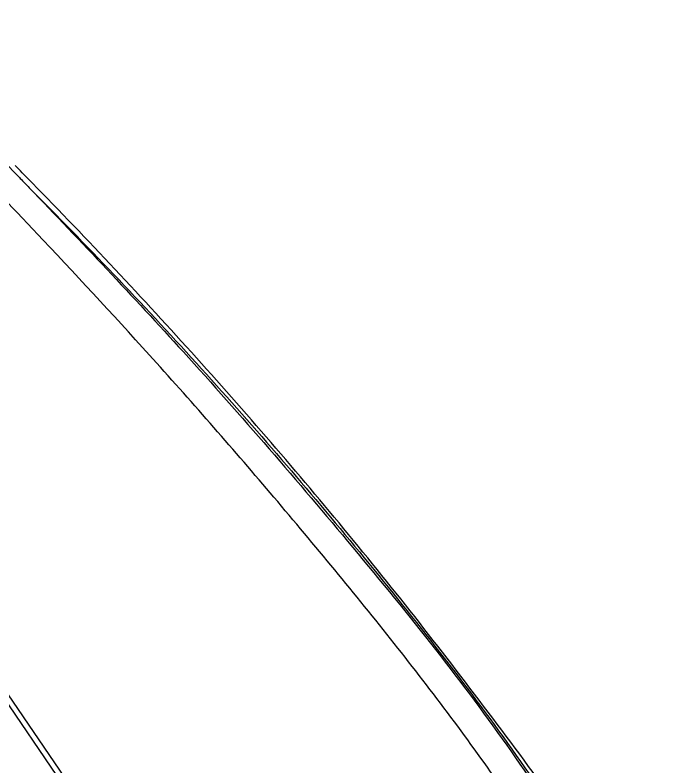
# Model space of a CAD drawing. Extents: x 0 to 1693, y 0 to 1240.
# Drawn here: x 1189.04 to 1226.24, y 648.04 to 690.71 of the extents above; entities that cross this region are included whole.
import ezdxf

# ---------------------------------------------------------------- set-up
doc = ezdxf.new("R2010")
doc.units = 0
doc.header["$LTSCALE"] = 14
doc.header["$MEASUREMENT"] = 0
doc.layers.add('DEF_LAYER_ASSEM_MEMBER', color=7, linetype='CONTINUOUS')

msp = doc.modelspace()

# ---------------------------------------------------------------- linework, layer by layer
at = {"layer": 'DEF_LAYER_ASSEM_MEMBER', "color": 7, "linetype": 'Continuous'}
for p, q in [((1190.068, 681.132), (1189.866, 681.339)), ((1190.279, 680.917), (1190.068, 681.132))]:
    msp.add_line(p, q, dxfattribs=at)
at = {"layer": 'DEF_LAYER_ASSEM_MEMBER', "color": 9, "linetype": 'Continuous'}
for p, q in [((1211.873, 617.545), (1169.751, 679.357)), ((1170.559, 678.677), (1213.711, 615.369))]:
    msp.add_line(p, q, dxfattribs=at)
at = {"layer": 'DEF_LAYER_ASSEM_MEMBER', "color": 7, "linetype": 'Continuous'}
msp.add_arc((961.004, 457.444), 320.167, 44.37147, 44.5821, dxfattribs=at)
at = {"layer": 'DEF_LAYER_ASSEM_MEMBER', "color": 9, "linetype": 'Continuous'}
for points, start_tangent, end_tangent in [([(1180.339, 690.714), (1180.484, 690.565), (1180.923, 690.115), (1181.649, 689.371), (1182.654, 688.34), (1183.924, 687.037), (1185.446, 685.473), (1189.173, 681.617)], (0.72181, -0.692092), (0.692891, -0.721042)), ([(1226.238, 632.363), (1224.242, 635.315), (1222.022, 638.704), (1219.601, 642.464), (1216.919, 646.469), (1213.958, 650.606), (1210.752, 654.791), (1207.382, 658.971), (1203.935, 663.101), (1197.067, 670.973), (1190.636, 677.945), (1181.141, 687.88)], (-0.544815, 0.838556), (-0.694865, 0.71914)), ([(1189.173, 681.617), (1189.34, 681.444), (1189.847, 680.916)], (0.692891, -0.721042), (0.694997, -0.719013)), ([(1189.847, 680.916), (1199.323, 670.963), (1208.296, 660.578), (1212.593, 655.232), (1216.715, 649.75), (1220.593, 644.083), (1224.207, 638.239)], (0.70516, -0.709048), (0.509047, -0.860738))]:
    msp.add_spline(points, degree=3, dxfattribs=dict(at, start_tangent=start_tangent, end_tangent=end_tangent))
at = {"layer": 'DEF_LAYER_ASSEM_MEMBER', "color": 7, "linetype": 'Continuous'}
for points, start_tangent, end_tangent in [([(1189.847, 680.916), (1198.586, 671.594), (1208.195, 660.503), (1212.887, 654.703), (1217.188, 648.904), (1220.94, 643.297), (1224.207, 638.239)], (0.691503, -0.722374), (0.549193, -0.835696)), ([(1224.825, 638.671), (1216.895, 649.794), (1208.502, 660.571), (1199.613, 670.943), (1190.279, 680.917)], (-0.561047, 0.827784), (-0.698001, 0.716097))]:
    msp.add_spline(points, degree=3, dxfattribs=dict(at, start_tangent=start_tangent, end_tangent=end_tangent))

doc.saveas('drawing.dxf')
